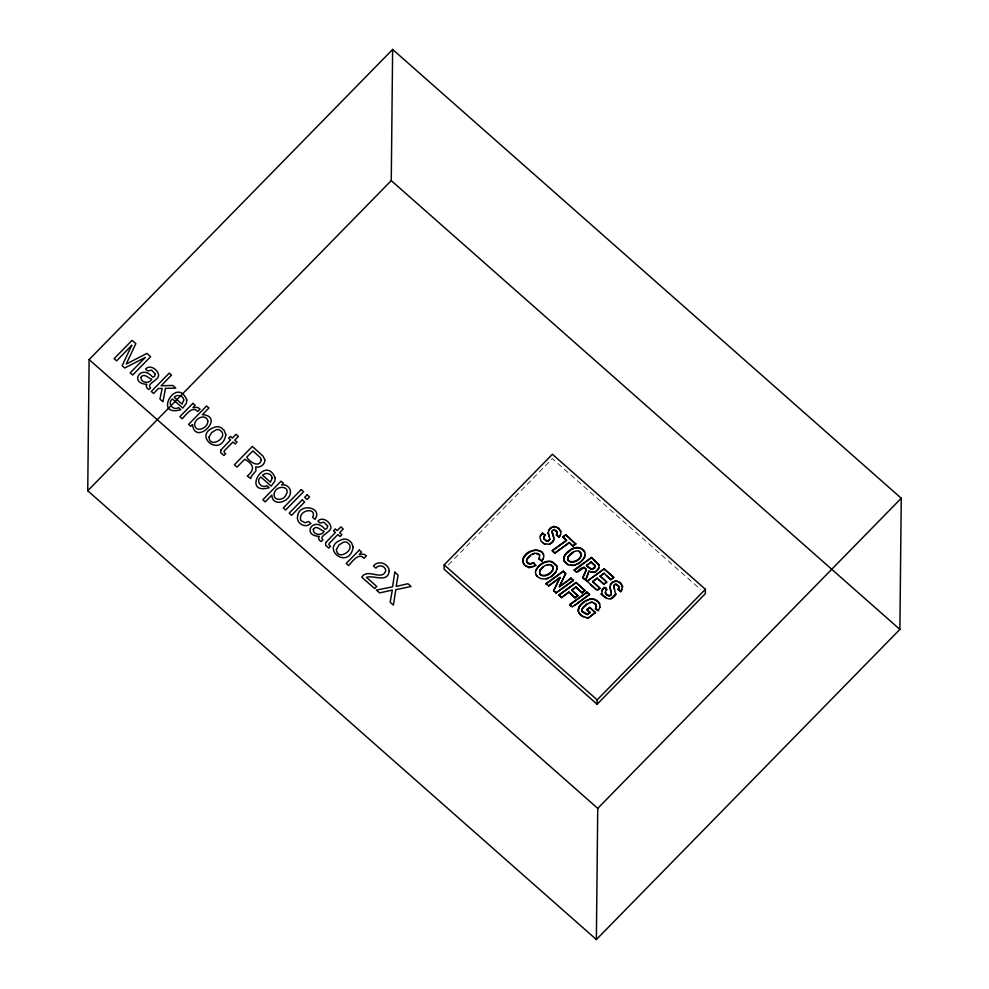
<?xml version="1.0" encoding="UTF-8"?>
<svg xmlns="http://www.w3.org/2000/svg" width="989" height="989" viewBox="0 0 989 989"><rect width="100%" height="100%" fill="white"/><g stroke="black" fill="none" stroke-linecap="round" stroke-linejoin="round"><path stroke-width="0.74" stroke-dasharray="4.95 3.71" d="M448.4 564.867L552.344 458.649L700.744 589.592"/><path stroke-width="1.48" d="M599.903 606.887C599.223 609.397 600.966 603.883 598.481 601.955C593.289 595.922 584.116 599.977 580.147 605.342C577.057 608.791 578.145 614.404 582.348 616.37C587.417 618.409 576.538 613.464 578.342 609.953M87.737 490.754L89.121 359.576L392.633 49.45L901.263 498.246L899.879 629.424L596.367 939.55L87.737 490.754L391.261 180.628L392.633 49.45M444.16 564.867L444.11 569.244L597.109 704.255L705.355 593.66L705.392 589.283L552.394 454.272L444.16 564.867L597.158 699.878L597.109 704.255M524.776 565.387L522.736 561.913L524.776 565.387L529.659 567.29L535.791 565.51L533.59 562.716L530.055 563.866L526.692 561.851L527.434 563.396L530.055 564.299L533.59 562.716M522.687 560.998C524.059 545.607 551.355 547.894 541.737 561.146L539.87 559.848M522.971 559.576L523.626 557.672M523.626 558.105L524.652 556.152M525.851 566.178L527.026 566.771M526.556 560.85C527.421 555.806 535.63 550.317 539.685 555.101L538.931 559.205L539.734 557.771M527.137 558.748L530.45 555.756M531.093 567.216L529.659 567.29M532.601 566.895L534.171 566.326M534.629 553.333L532.577 554.508M535.791 565.51L533.578 563.149M535.902 570.591C537.596 566.24 545.755 559.44 552.319 562.16C559.465 569.466 558.142 566.178 552.332 561.727C545.804 559.601 538.14 564.385 535.902 570.591C533.726 572.965 539.796 579.517 536.137 575.141M539.685 555.101L537.793 553.494M539.487 571.79C539.611 568.304 549.08 560.874 552.95 566.821C554.372 572.977 543.666 579.369 539.697 573.793L539.957 570.084M539.697 573.793C542.59 578.206 552.839 572.804 553.172 568.724M542.442 532.923L540.402 536.211L542.442 532.923L545.087 534.975L543.752 537.324L545.087 534.975M543.493 554.606L541.564 551.602M541.737 561.146L543.233 558.661M542.516 542.405L544.902 544.333L541.07 541.255L540.006 537.831L540.402 535.778M543.814 538.745L547.362 540.995L549.884 539.351L548.388 541.255L546.225 541.144L543.814 538.745L543.752 536.891M547.486 564.756L549.34 564.583M549.179 536.594L548.141 532.502L549.884 539.351M548.438 530.388L551.837 527.285L555.286 526.791L558.624 528.485L560.714 531.563L558.624 528.052L554.124 526.284L549.797 528.361L548.129 532.947M553.852 539.561C554.013 541.342 544.902 547.276 552.258 542.565C556.992 539.03 548.203 522.217 553.877 538.078M550.873 564.904L552.95 566.821M552.196 530.932L554.285 529.943L557.054 531.872L554.285 529.511L552.666 530.215L552.072 532.156M570.913 577.959L573.373 580.58L556.177 593.041L553.716 590.433L560.009 577.415L548.462 585.797L546.002 583.621L563.186 571.148L565.646 573.768L559.403 586.749L570.9 578.404L559.403 586.749M569.182 542.899L554.854 553.271L552.233 550.514L566.561 540.142L562.79 536.817L565.659 534.728L575.759 544.086L572.891 546.163L569.194 542.466L554.866 552.839M555.212 573.138L556.127 571.234L551.256 576.859M556.424 535.148L557.153 533.553L556.424 535.148L559.082 537.237L560.837 533.837L560.714 531.118M556.177 593.041L553.716 590.433M556.696 569.763L556.931 568.267L556.127 571.679M559.082 537.237L560.516 534.975M561.443 597.69L558.822 594.933L576.006 582.459L584.981 590.384L582.113 592.906L575.783 586.885L571.642 590.309L577.848 595.786L574.968 597.863L568.774 591.954L561.443 597.69L568.762 592.386M553.716 590.866L560.009 577.415M554.854 553.271L552.221 550.947L566.549 540.575L562.79 536.817M565.646 573.768L563.186 571.148M564.126 556.894L563.891 558.909L564.682 555.373L566.746 552.48L571.308 549.13L576.204 547.486L580.555 548.03L583.992 550.626L585.08 553.135L584.351 557.981L585.154 555.014M568.131 564.979C562.964 560.948 561.196 557.277 568.131 564.546C574.25 566.932 581.235 562.84 584.363 557.536M564.126 557.326L564.682 555.373M564.682 555.806L565.56 553.902M575.759 544.086L565.659 534.728M567.711 558.093C567.847 554.606 577.316 547.177 581.186 553.123C582.657 559.304 571.865 565.646 567.933 560.095L568.193 556.387M567.933 560.095C570.777 563.866 580.531 560.466 581.396 554.594M571.444 606.517L569.701 604.526L586.885 592.065L589.518 594.389L574.782 605.515M570.579 565.226L573.348 565.609M572.891 546.163L569.194 542.466M565.547 554.335L572.99 548.339M575.969 571.902L574.213 569.911L591.41 557.45L599.087 564.954L598.481 569.095L595.415 571.988L599.099 567.785M572.977 548.771L574.621 547.782M574.968 597.863L568.774 591.954M574.621 548.227L576.204 547.486M584.981 590.829L576.006 582.459M584.684 551.825L581.816 549.118L577.737 547.436M577.848 595.786L571.642 589.864M578.33 610.386L578.59 608.408M579.097 551.207L581.396 555.027M578.577 608.853L579.183 606.875M579.183 607.32L580.147 605.342M582.113 592.906L575.783 586.885M582.583 607.876L582.039 609.941L582.583 607.876L586.106 604.242L592.201 602.19L595.996 604.514L595.539 608.977L598.308 610.819L599.643 607.703M590.074 612.376L587.515 614.663C583.794 613.44 576.377 607.901 587.515 614.218L590.074 612.376L586.811 609.484L589.679 607.407L595.403 612.451L588.022 618.236L584.202 616.864M583.448 559.008L579.48 563.161L574.362 565.325M583.967 567.08C588.566 574.411 585.34 561.27 576.847 572.235L574.213 569.911M584.734 579.628L582.842 577.959L586.057 570.257L582.842 577.527L585.686 580.024L588.925 571.148L592.201 572.297L595.415 571.555M586.551 565.646L591.175 561.863L594.97 565.325L594.723 568.168L590.866 569.009L586.551 565.646L591.175 561.863M589.518 594.822L586.885 592.065M587.095 581.272L604.279 568.811L587.095 581.272L597.109 590.112L599.964 588.01L592.596 581.507L597.269 578.132L603.908 583.992L606.776 581.903L600.15 576.055L604.056 573.224L610.905 579.715L613.773 577.625L604.279 569.244M587.948 566.882L586.551 565.214M588.022 618.236L595.403 612.451M588.925 571.148L585.673 580.469M589.667 568.292L587.948 566.437M595.403 612.896L589.679 607.407M590.359 602.289L592.201 602.19M580.135 605.787L584.202 601.955L590.346 599.013M590.866 569.009L589.667 567.847M591.113 572.124L594.364 572.446M599.087 564.954L591.41 557.45M591.83 569.231L590.866 568.576M590.346 599.445L591.756 598.877M598.048 589.852L599.964 588.455L592.596 581.507M592.881 569.157L595.341 565.98M599.668 604.081L597.541 601.436L593.066 598.951M595.329 566.425L594.97 565.325M595.996 604.514L595.131 603.463M595.539 608.977L596.342 606.158M597.269 578.132L592.596 581.952M596.367 939.55L597.739 808.372L901.263 498.246M604.86 583.733L606.776 582.348L600.15 576.055M606.603 598.333C593.338 586.118 606.752 602.499 611.734 598.172C620.857 587.726 613.291 599.631 610.51 598.592M604.131 587.355C598.469 596.75 604.786 582.484 606.789 589.419L605.453 591.323C604.502 594.426 609.583 597.677 611.4 594.476L609.83 586.947L611.425 592.3M604.056 573.224L600.138 576.488M605.355 592.46L605.503 593.19M605.948 593.956L605.515 592.745M606.727 594.76L605.96 593.511M607.914 595.576L606.727 594.327M609.051 595.873L607.926 595.143M610.077 595.687L611.4 594.476M610.139 584.833L613.539 581.73L616.988 581.223L621.265 583.893L622.6 587.12L620.326 582.484L615.813 580.716L611.486 582.805L609.83 587.379M614.515 589.357L613.773 586.156L615.554 594.006M613.885 585.364L615.974 584.388L618.755 586.304L615.986 583.943L614.367 584.66L613.773 586.588M618.113 589.58L618.842 587.985L618.113 589.58L620.771 591.682L622.6 586.687M620.771 591.682L622.205 589.419M557.141 533.986L557.067 531.427M618.842 588.43L618.755 585.871M522.971 559.144L522.736 562.345M602.091 590.21L601.93 593.981M559.403 586.304L565.646 573.323M539.957 570.529L543.159 567.179M568.193 556.832L573.571 552.233M582.583 608.309L588.27 603.414M555.225 572.693C551.368 577.663 543.357 581.47 537.818 576.896M524.64 556.584C528.373 551.726 536.038 547.634 541.564 552.035M597.158 699.878L705.392 589.283M548.462 586.23L559.997 577.848M562.79 537.25L565.659 535.173M572.891 545.73L575.759 543.641M545.99 584.054L563.186 571.593M574.213 570.356L591.397 557.883M578.033 571.815L583.967 567.513M556.189 592.609L573.373 580.135M558.81 595.366L576.006 582.904M574.98 597.43L577.848 595.341M582.113 592.473L584.981 590.384M569.689 604.971L586.885 592.498M589.518 594.389L572.334 606.85L569.701 604.526M610.905 579.27L613.786 577.193L604.279 568.811M589.679 607.839L586.798 609.916L590.074 612.809M571.642 590.309L575.771 587.318M546.138 579.022L548.19 578.454M609.051 595.427L610.089 595.254M548.808 544.16L544.902 543.901M591.83 568.799L592.881 568.724M576.204 547.918L577.737 547.869M591.743 599.322L593.066 599.383M528.287 567.575L529.647 567.735M586.143 617.495L588.022 617.804M536.359 553.617L537.793 553.927M593.783 603.043L595.118 603.896M595.539 608.544L598.308 610.386M538.943 558.773L541.749 560.714M542.429 533.355L545.087 535.42M604.131 587.787L606.776 589.852M556.424 534.703L559.082 536.804M618.125 589.147L620.783 591.237M391.261 180.628L899.879 629.424M591.175 562.296L594.97 565.757M606.331 575.672L610.905 579.715M598.37 579.554L603.908 584.425M590.421 584.66L595.984 589.568M570.9 578.404L573.373 580.58M558.822 594.933L561.455 597.257M89.121 359.576L597.739 808.372M582.039 609.496L582.298 611.4M526.568 560.404L526.68 562.296M585.983 569.145L586.057 570.702M563.891 558.464L563.977 560.219M556.844 566.833L556.931 568.712M155.335 374.003L154.556 376.426L152.714 377.217C141.18 363.186 128.718 383.472 146.941 384.313L146.137 385.908L147.101 388.306L148.956 389.518L150.588 387.861C145.779 383.72 159.068 380.419 158.611 375.016C157.844 369.589 149.994 364.137 145.507 369.033L147.707 370.986L151.552 370.146L155.335 374.003M327.668 526.061L326.889 528.485L325.06 529.288C313.513 515.257 301.052 535.531 319.274 536.372L318.47 537.967L319.447 540.365L321.289 541.576L322.921 539.92C318.112 535.778 331.402 532.478 330.944 527.088C330.178 521.66 322.34 516.196 317.84 521.104L320.053 523.057L323.885 522.204L327.668 526.061M186.822 400.001L186.303 403.376L182.742 408.086L172.407 398.975C166.745 403.042 173.211 411.103 178.477 407.629L180.814 409.693C152.541 417.581 176.623 375.288 186.822 400.001M275.226 478.008L274.707 481.396L271.159 486.106L260.824 476.982C255.15 481.062 261.628 489.11 266.894 485.648L269.218 487.701C240.945 495.588 265.027 453.308 275.226 478.008M209.062 437.076C209.606 449.797 230.103 436.421 219.842 430.141A4.401 4.179 0.6 0 0 216.257 429.721L211.547 432.65L209.062 437.076M336.433 549.476C336.989 562.197 357.486 548.821 347.226 542.541A4.401 4.179 0.6 0 0 343.628 542.12L338.93 545.038L336.433 549.476M264.842 459.934C265.089 464.434 260.119 468.254 255.817 466.882L255.928 470.863L251.107 476.673L250.86 478.54L247.238 476.117C255.211 469.639 253.814 464.323 244.716 459.23L237.014 467.092L234.393 464.781L252.343 446.447L263.161 456.275L264.842 459.934M207.814 420.955C208.382 428.027 195.389 433.701 194.586 424.442C194.994 418.112 205.823 413.204 207.814 420.955M192.459 424.602C195.154 446.571 225.851 416.332 202.411 414.663L208.926 408.012L206.614 405.984L188.602 424.38L190.79 426.308L192.459 424.602M225.863 434.826C220.98 459.502 190.358 433.998 216.134 426.754A7.937 7.541 0.6 0 1 221.375 427.891L224.144 430.302L225.863 434.826M353.234 547.214C348.351 571.902 317.729 546.385 343.517 539.153A7.937 7.541 0.6 0 1 348.746 540.278L351.515 542.689L353.234 547.214M140.982 377.353C140.611 382.953 149.562 384.177 151.75 379.183C148.301 378.391 143.838 372.396 140.982 377.353M313.315 529.412C312.944 535.024 321.895 536.236 324.083 531.241C320.634 530.45 316.171 524.454 313.315 529.412M183.793 400.013L182.05 404.155L174.225 397.244C177.155 393.919 183.361 395.489 183.793 400.013M272.21 478.033L270.467 482.162L262.641 475.252C265.559 471.926 271.765 473.496 272.21 478.033M261.281 459.811C259.662 468.65 249.302 461.739 246.743 457.153L252.875 450.885L260.391 457.697L261.281 459.811M389.209 571.036C387.762 583.485 373.619 574.77 366.449 577.353L376.747 586.44L374.67 588.566L361.727 577.143C367.883 567.624 382.459 581.755 385.797 570.492C385.24 565.671 378.663 564.2 375.894 568.143L373.483 566.017C378.181 559.626 388.788 563.668 389.209 571.036M290.482 491.99C290.556 501.979 272.136 507.592 271.876 495.069L265.188 501.893L262.827 499.804L281.061 481.161L283.373 483.201L281.63 484.969C285.932 483.967 290.679 487.478 290.482 491.99M394.821 572.161L392.559 586.823L376.438 590.112L379.591 592.906L392.336 590.087L390.161 602.227L393.412 605.107L395.81 589.691L411.053 586.477L407.938 583.733L396.169 586.428L398.097 575.054L394.821 572.161M297.652 515.862C296.267 520.152 299.704 524.417 303.784 525.443A6.602 6.268 0.6 0 0 307.999 525.196L310.942 523.502L308.642 521.475L305.156 522.761L301.163 520.684A3.968 3.771 0.6 0 1 300.508 517.704C300.718 509.298 317.086 507.592 312.697 517.334L314.997 519.361C323.304 507.147 299.321 502.597 297.652 515.862M165.46 388.368L162.975 401.769L159.946 399.099L162.147 388.479L158.475 388.442L153.567 393.461L151.28 391.459L169.243 373.113L171.517 375.115L161.096 385.772L172.729 385.463L175.758 388.133L165.46 388.368M274.312 493.326C272.334 501.114 283.781 500.953 285.982 494.933C291.495 485.698 275.783 484.672 274.312 493.326M220.893 450.032L220.695 452.715L223.897 455.521L225.64 453.753L223.984 452.109L224.404 450.724L232.934 441.996L235.197 443.987L236.989 442.157L234.739 440.167L238.386 436.433L236 434.319L232.341 438.053L230.437 436.372L228.632 438.201L230.548 439.882L220.893 450.032M325.777 542.59L325.591 545.273L328.793 548.079L330.524 546.311L328.88 544.667L329.288 543.282L337.83 534.554L340.08 536.545L341.885 534.703L339.635 532.725L343.282 528.991L340.884 526.877L337.237 530.611L335.32 528.917L333.528 530.759L335.432 532.441L325.777 542.59M131.71 345.346L122.129 365.72L124.725 368.007L145.371 357.412L130.177 372.828L132.674 375.029L150.625 356.683L146.916 353.407L126.221 364.051L135.839 343.64L132.081 340.327L114.131 358.673L116.64 360.886L131.71 345.346M192.966 403.314L179.874 416.678L182.248 418.78C185.598 415.318 192.286 405.23 197.738 411.498L200.062 409.125L197.788 407.456L192.954 407.604L195.216 405.292L192.966 403.314M301.237 489.58L283.287 507.926L285.648 510.015L303.611 491.669L301.237 489.58M302.238 499.841L289.208 513.155L291.619 515.281L304.649 501.967L302.238 499.841M307.159 494.809L304.661 497.356L307.072 499.482L309.569 496.935L307.159 494.809M359.316 550.082L346.224 563.458L348.598 565.547C351.948 562.086 358.636 552.01 364.076 558.278L366.4 555.905L364.137 554.236L359.304 554.384L361.566 552.072L359.316 550.082"/></g></svg>
